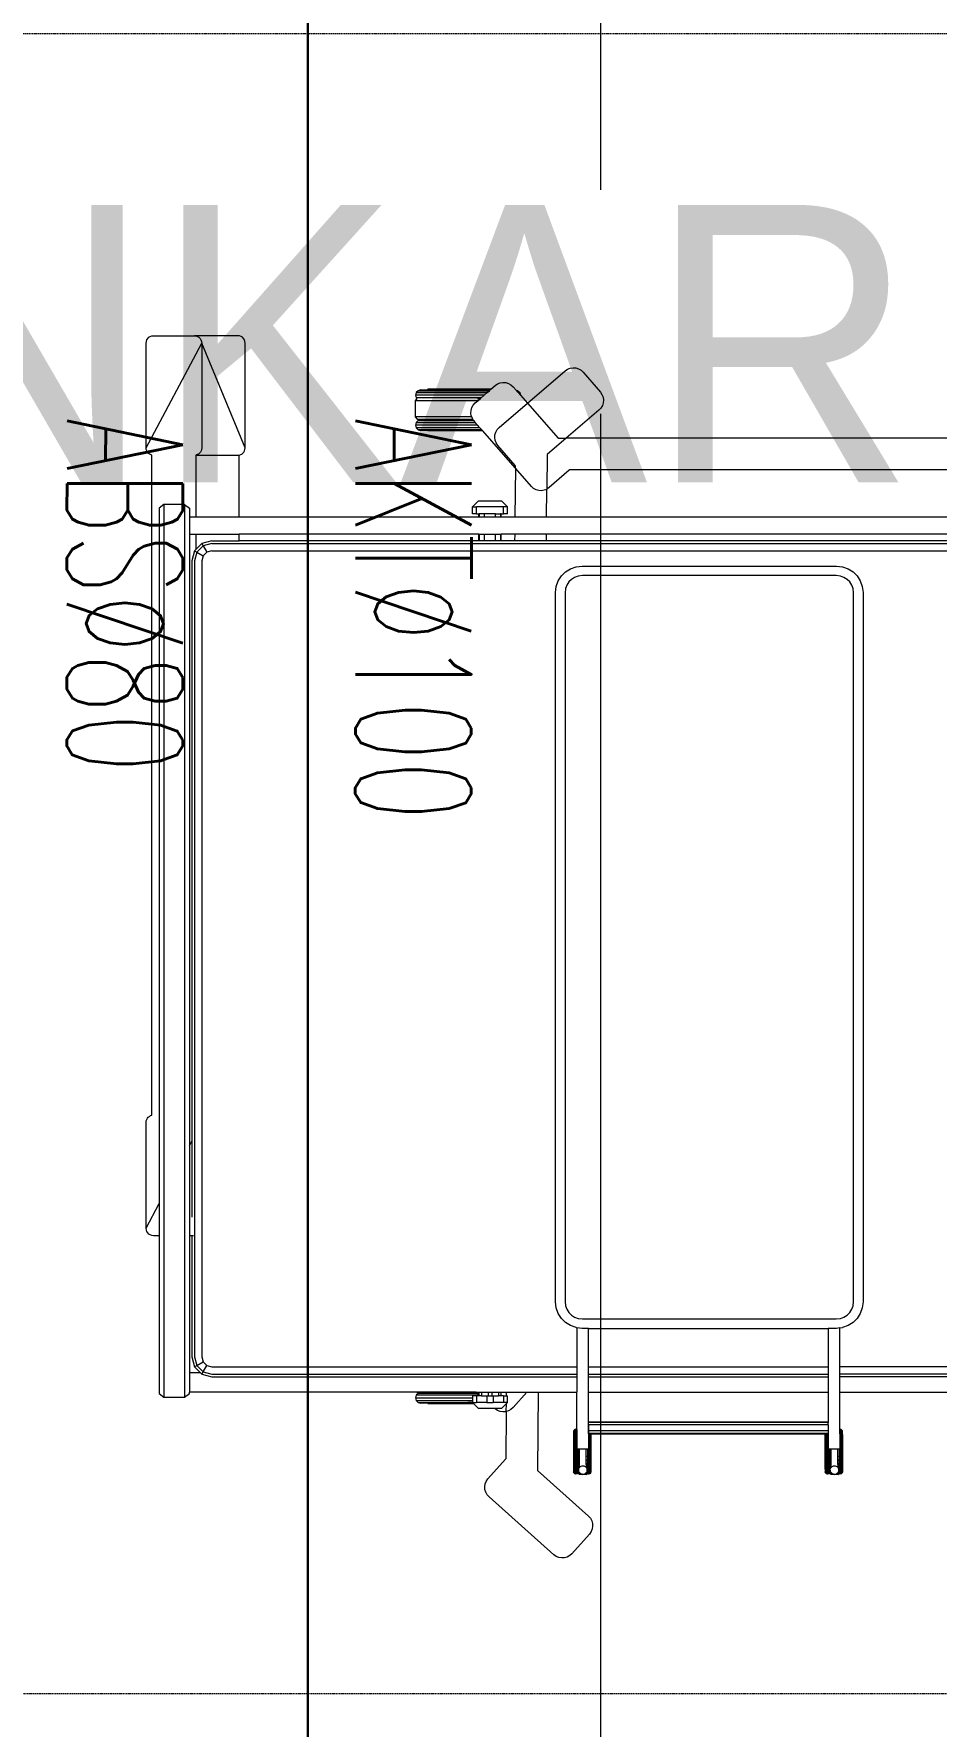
# Model space of a CAD drawing. Header units: millimetres. Extents: x -280308 to 6402717, y -14 to 2073074.
# Drawn here: x -23125 to -22038, y 420409 to 422448 of the extents above; entities that cross this region are included whole.
import ezdxf
from ezdxf.enums import TextEntityAlignment as Align

# ---------------------------------------------------------------- set-up
doc = ezdxf.new("R2010")
doc.units = ezdxf.units.MM
for name, pattern in [('ACAD_ISO08W100', [36, 24, -3, 6, -3]), ('DASHED2', [0.375, 0.25, -0.125]), ('Default', [0])]:
    doc.linetypes.add(name, pattern=pattern)
doc.layers.get('0').update_dxf_attribs({"lineweight": 0})
doc.layers.add('-P-ABK', color=7, linetype='Continuous', lineweight=30, true_color=0x05ffff)
doc.layers.add('P-AKT', color=7, linetype='Continuous', lineweight=30, true_color=0xfe0101)
doc.layers.add('A-ANNOTATION', color=144, linetype='Continuous', lineweight=0)
doc.layers.add('A-FURN-EQPM', color=177, linetype='Continuous', lineweight=0)
doc.layers.add('A-TEXT', color=254, linetype='Continuous')
doc.layers.add('Teks-PL', color=7, linetype='Default', true_color=0xff0a0a)
doc.styles.add('Annotative', font='arial.ttf', dxfattribs={"height": 1.25})
doc.styles.add('RS', font='ROMANS.SHX', dxfattribs={"width": 0.8})
doc.styles.get("Standard").update_dxf_attribs({"font": 'arial.ttf'})

# ---------------------------------------------------------------- blocks, each defined once
blk = doc.blocks.new('A$C7a9db0a0')
at = {"color": 0, "linetype": 'DASHED2', "lineweight": -2, "ltscale": 6}
blk.add_lwpolyline([(21547.8, -5811), (25447.8, -5811), (25447.8, -3811), (21547.8, -3811)], close=True, dxfattribs=at)
blk = doc.blocks.new('A$C872eac23')
at = {"color": 0, "linetype": 'ByBlock', "lineweight": -2}
for p, q in [((-0.4909, -2.1111), (-0.4909, -0.0817)), ((-0.4821, -2.1111), (-0.4821, -0.0817)), ((0.5013, -0.0817), (0.5013, -1.3546)), ((0.5101, -0.0817), (0.5101, -1.3546)), ((0.5133, -0.0817), (0.5133, -1.3546)), ((-0.5224, -0.4326), (-0.5224, -1.7081)), ((-0.5019, -0.4326), (-0.5019, -1.7083)), ((-0.4941, -0.4326), (-0.4941, -1.7084)), ((-0.6176, -0.543), (-0.6176, -1.6843)), ((0.5317, -1.3546), (0.5317, -1.1233)), ((-0.5795, -1.2092), (-0.5795, -1.6803)), ((-0.4627, -1.3514), (-0.4603, -1.3447)), ((-0.4603, -1.3447), (-0.4566, -1.3388)), ((-0.4566, -1.3388), (-0.4516, -1.3338)), ((-0.4516, -1.3338), (-0.4457, -1.3301)), ((-0.4444, -1.3429), (-0.4475, -1.346)), ((-0.4457, -1.3301), (-0.439, -1.3277)), ((-0.4406, -1.3405), (-0.4444, -1.3429)), ((-0.4364, -1.3389), (-0.4406, -1.3405)), ((-0.439, -1.3277), (-0.4317, -1.3268)), ((-0.431, -1.3383), (-0.4364, -1.3389)), ((-0.4317, -1.3268), (0.4231, -1.3268)), ((0.4225, -1.3383), (-0.431, -1.3383)), ((0.4278, -1.3389), (0.4225, -1.3383)), ((0.4231, -1.3268), (0.4304, -1.3277)), ((0.432, -1.3405), (0.4278, -1.3389)), ((0.4304, -1.3277), (0.4371, -1.3301)), ((0.4358, -1.3429), (0.432, -1.3405)), ((0.4389, -1.346), (0.4358, -1.3429)), ((0.4371, -1.3301), (0.443, -1.3338)), ((0.443, -1.3338), (0.448, -1.3388)), ((0.448, -1.3388), (0.4517, -1.3447)), ((0.4517, -1.3447), (0.4541, -1.3514)), ((-0.4636, -1.3587), (-0.4627, -1.3514)), ((-0.4636, -1.6652), (-0.4636, -1.3587)), ((-0.4514, -1.354), (-0.4521, -1.3593)), ((-0.4521, -1.3593), (-0.4521, -1.6646)), ((-0.4499, -1.3498), (-0.4514, -1.354)), ((-0.4475, -1.346), (-0.4499, -1.3498)), ((0.4413, -1.3498), (0.4389, -1.346)), ((0.4429, -1.354), (0.4413, -1.3498)), ((0.4435, -1.3593), (0.4429, -1.354)), ((0.4435, -1.6646), (0.4435, -1.3593)), ((0.4545, -1.3546), (0.4541, -1.3514)), ((0.4545, -1.3546), (0.455, -1.3587)), ((0.5013, -1.3546), (0.4545, -1.3546)), ((0.455, -1.3587), (0.455, -1.3687)), ((0.5101, -1.3546), (0.5013, -1.3546)), ((0.5133, -1.3546), (0.5101, -1.3546)), ((0.5317, -1.3546), (0.5133, -1.3546)), ((0.5767, -1.3546), (0.5317, -1.3546)), ((0.577, -1.353), (0.5766, -1.3544)), ((0.5766, -1.3544), (0.5767, -1.3546)), ((0.5821, -1.3544), (0.5766, -1.3544)), ((0.582, -1.3546), (0.5767, -1.3546)), ((0.578, -1.352), (0.577, -1.353)), ((0.577, -1.353), (0.6302, -1.353)), ((0.5781, -1.352), (0.578, -1.352)), ((0.5793, -1.3517), (0.5781, -1.352)), ((0.5781, -1.352), (0.629, -1.352)), ((0.5828, -1.3517), (0.5793, -1.3517)), ((0.582, -1.3546), (0.5821, -1.3544)), ((0.5822, -1.3546), (0.582, -1.3546)), ((0.5821, -1.3544), (0.5822, -1.3544)), ((0.5822, -1.3544), (0.6306, -1.3543)), ((0.5822, -1.3544), (0.5822, -1.3546)), ((0.5822, -1.3546), (0.6005, -1.3546)), ((0.583, -1.3513), (0.5828, -1.3517)), ((0.5828, -1.3517), (0.6247, -1.3516)), ((0.6245, -1.3512), (0.583, -1.3513)), ((0.6005, -1.3546), (0.6005, -1.3557)), ((0.6005, -1.3557), (0.6005, -1.356)), ((0.6005, -1.3557), (0.6302, -1.3557)), ((0.6005, -1.356), (0.6005, -1.3572)), ((0.6005, -1.3572), (0.6005, -1.3654)), ((0.6189, -1.3572), (0.6005, -1.3572)), ((0.6005, -1.3654), (0.6005, -1.3667)), ((0.6189, -1.3654), (0.6005, -1.3654)), ((0.6085, -1.3559), (0.6099, -1.3559)), ((0.6129, -1.3559), (0.6149, -1.3559)), ((0.617, -1.3559), (0.6191, -1.3559)), ((0.6189, -1.3572), (0.6227, -1.3571)), ((0.6228, -1.3655), (0.6189, -1.3654)), ((0.6271, -1.3559), (0.6205, -1.3559)), ((0.6205, -1.3613), (0.6206, -1.3603)), ((0.6206, -1.3623), (0.6205, -1.3613)), ((0.6206, -1.3603), (0.6209, -1.3593)), ((0.6209, -1.3633), (0.6206, -1.3623)), ((0.6209, -1.3593), (0.6214, -1.3584)), ((0.6214, -1.3642), (0.6209, -1.3633)), ((0.6214, -1.3584), (0.622, -1.3576)), ((0.6221, -1.3649), (0.6214, -1.3642)), ((0.622, -1.3576), (0.6227, -1.3571)), ((0.6228, -1.3655), (0.6221, -1.3649)), ((0.6227, -1.3571), (0.6228, -1.357)), ((0.6228, -1.357), (0.6237, -1.3565)), ((0.6228, -1.3656), (0.6228, -1.3655)), ((0.6237, -1.3661), (0.6228, -1.3656)), ((0.6237, -1.3565), (0.6247, -1.3562)), ((0.6247, -1.3663), (0.6237, -1.3661)), ((0.6247, -1.3516), (0.6245, -1.3512)), ((0.6247, -1.3516), (0.6277, -1.3516)), ((0.6247, -1.3562), (0.6257, -1.3561)), ((0.6257, -1.3561), (0.6267, -1.3562)), ((0.6257, -1.3561), (0.6257, -1.3561)), ((0.6267, -1.3562), (0.6277, -1.3565)), ((0.6277, -1.3661), (0.6267, -1.3663)), ((0.6287, -1.3559), (0.6275, -1.3559)), ((0.6277, -1.3516), (0.6278, -1.3516)), ((0.6277, -1.3516), (0.6277, -1.3516)), ((0.6277, -1.3565), (0.6286, -1.357)), ((0.6286, -1.3656), (0.6277, -1.3661)), ((0.6278, -1.3516), (0.629, -1.352)), ((0.6288, -1.3572), (0.6286, -1.357)), ((0.6286, -1.3656), (0.6289, -1.3654)), ((0.6288, -1.3654), (0.6286, -1.3656)), ((0.6288, -1.3572), (0.6289, -1.3572)), ((0.6288, -1.3572), (0.6293, -1.3576)), ((0.6294, -1.3649), (0.6288, -1.3654)), ((0.6288, -1.3654), (0.6289, -1.3654)), ((0.6289, -1.3572), (0.6293, -1.3576)), ((0.6289, -1.3572), (0.631, -1.3572)), ((0.6289, -1.3654), (0.6304, -1.3654)), ((0.629, -1.352), (0.6292, -1.352)), ((0.6291, -1.3559), (0.6297, -1.3559)), ((0.6292, -1.352), (0.6302, -1.353)), ((0.6293, -1.3576), (0.63, -1.3584)), ((0.63, -1.3641), (0.6294, -1.3649)), ((0.63, -1.3559), (0.6298, -1.3559)), ((0.6302, -1.3557), (0.63, -1.3559)), ((0.6301, -1.3559), (0.63, -1.3559)), ((0.6305, -1.3593), (0.63, -1.3584)), ((0.6305, -1.3633), (0.63, -1.3641)), ((0.631, -1.3572), (0.6301, -1.3559)), ((0.631, -1.3654), (0.6301, -1.3667)), ((0.6302, -1.353), (0.6306, -1.3543)), ((0.6306, -1.3543), (0.6302, -1.3557)), ((0.631, -1.3654), (0.6304, -1.3654)), ((0.6308, -1.3603), (0.6305, -1.3593)), ((0.6308, -1.3623), (0.6305, -1.3633)), ((0.6309, -1.3613), (0.6308, -1.3603)), ((0.6308, -1.3623), (0.6309, -1.3613)), ((0.631, -1.3572), (0.631, -1.3654)), ((0.455, -1.6575), (0.455, -1.3687)), ((0.455, -1.3687), (0.5013, -1.3687)), ((0.5013, -1.6575), (0.5013, -1.3687)), ((0.5013, -1.3687), (0.5101, -1.3687)), ((0.5101, -1.6575), (0.5101, -1.3687)), ((0.5101, -1.3687), (0.5133, -1.3687)), ((0.5133, -1.6575), (0.5133, -1.3687)), ((0.5133, -1.3687), (0.5317, -1.3687)), ((0.5317, -1.6575), (0.5317, -1.3687)), ((0.5317, -1.3687), (0.5679, -1.3687)), ((0.5679, -1.3687), (0.5679, -1.6573)), ((0.5679, -1.3687), (0.5683, -1.3687)), ((0.5683, -1.3687), (0.5683, -1.6573)), ((0.5714, -1.3687), (0.5683, -1.3687)), ((0.5714, -1.3687), (0.5714, -1.6573)), ((0.5714, -1.3687), (0.5786, -1.3687)), ((0.5786, -1.3687), (0.5786, -1.6573)), ((0.5786, -1.3687), (0.5818, -1.3687)), ((0.5818, -1.3687), (0.5818, -1.6573)), ((0.5818, -1.3687), (0.5822, -1.3687)), ((0.5822, -1.3697), (0.5822, -1.3687)), ((0.5822, -1.3687), (0.6005, -1.3687)), ((0.5822, -1.3697), (0.6306, -1.3696)), ((0.5822, -1.3711), (0.5822, -1.3697)), ((0.5822, -1.3711), (0.6302, -1.371)), ((0.5822, -1.3721), (0.5822, -1.3711)), ((0.5822, -1.3721), (0.6291, -1.372)), ((0.5822, -1.3724), (0.5822, -1.3721)), ((0.5822, -1.6547), (0.5822, -1.3724)), ((0.5822, -1.3724), (0.583, -1.3724)), ((0.583, -1.3724), (0.583, -1.3725)), ((0.6246, -1.3724), (0.583, -1.3724)), ((0.583, -1.3725), (0.6245, -1.3725)), ((0.6005, -1.3667), (0.6005, -1.3669)), ((0.6005, -1.3667), (0.6253, -1.3667)), ((0.6005, -1.3669), (0.6005, -1.3673)), ((0.6005, -1.3669), (0.6253, -1.3669)), ((0.6005, -1.3673), (0.629, -1.3672)), ((0.6005, -1.3673), (0.6005, -1.3683)), ((0.6005, -1.3683), (0.6302, -1.3682)), ((0.6005, -1.3683), (0.6005, -1.3687)), ((0.6246, -1.3724), (0.6245, -1.3725)), ((0.6246, -1.3724), (0.6277, -1.3724)), ((0.6257, -1.3664), (0.6247, -1.3663)), ((0.6253, -1.3667), (0.6253, -1.3669)), ((0.6253, -1.3667), (0.6301, -1.3667)), ((0.6253, -1.3669), (0.6278, -1.3669)), ((0.6257, -1.3664), (0.6267, -1.3663)), ((0.6278, -1.3723), (0.6277, -1.3724)), ((0.6278, -1.3669), (0.629, -1.3672)), ((0.6279, -1.3724), (0.6278, -1.3723)), ((0.6291, -1.372), (0.6279, -1.3724)), ((0.629, -1.3672), (0.6292, -1.3672)), ((0.6291, -1.372), (0.6292, -1.372)), ((0.6292, -1.3672), (0.6302, -1.3682)), ((0.6302, -1.371), (0.6292, -1.372)), ((0.6302, -1.3682), (0.6306, -1.3696)), ((0.6306, -1.3696), (0.6302, -1.371)), ((-0.6972, -1.664), (-0.673, -1.6432)), ((-0.673, -1.6432), (-0.6701, -1.6413)), ((-0.6701, -1.6413), (-0.6669, -1.64)), ((-0.6669, -1.64), (-0.6636, -1.6396)), ((-0.6636, -1.6396), (-0.6602, -1.6398)), ((-0.6602, -1.6398), (-0.657, -1.6408)), ((-0.657, -1.6408), (-0.654, -1.6425)), ((-0.654, -1.6425), (-0.6514, -1.6449)), ((-0.6514, -1.6449), (-0.6176, -1.6843)), ((-0.7023, -1.6728), (-0.7013, -1.6695)), ((-0.7013, -1.6695), (-0.6996, -1.6665)), ((-0.6996, -1.6665), (-0.6972, -1.664)), ((-0.4627, -1.6725), (-0.4636, -1.6652)), ((-0.4521, -1.6646), (-0.4514, -1.6699)), ((-0.4514, -1.6699), (-0.4499, -1.6742)), ((0.4413, -1.6742), (0.4429, -1.6699)), ((0.4429, -1.6699), (0.4435, -1.6646)), ((0.4541, -1.6725), (0.4542, -1.6716)), ((0.455, -1.6652), (0.4542, -1.6716)), ((0.4542, -1.6716), (0.5013, -1.6716)), ((0.455, -1.6575), (0.455, -1.6652)), ((0.5013, -1.6575), (0.455, -1.6575)), ((0.5101, -1.6575), (0.5013, -1.6575)), ((0.5013, -2.1111), (0.5013, -1.6716)), ((0.5013, -1.6716), (0.5101, -1.6716)), ((0.5133, -1.6575), (0.5101, -1.6575)), ((0.5101, -2.1111), (0.5101, -1.6716)), ((0.5101, -1.6716), (0.5133, -1.6716)), ((0.5317, -1.6575), (0.5133, -1.6575)), ((0.5133, -2.1111), (0.5133, -1.6716)), ((0.5133, -1.6716), (0.5317, -1.6716)), ((0.5766, -1.6575), (0.5317, -1.6575)), ((0.5317, -1.7181), (0.5317, -1.6716)), ((0.5769, -1.6716), (0.5317, -1.6716)), ((0.5679, -1.6573), (0.5683, -1.6573)), ((0.5714, -1.6573), (0.5683, -1.6573)), ((0.5714, -1.6573), (0.5766, -1.6573)), ((0.5766, -1.6573), (0.5766, -1.6574)), ((0.5766, -1.6573), (0.5786, -1.6573)), ((0.5766, -1.6574), (0.5766, -1.6575)), ((0.5766, -1.6574), (0.5821, -1.6574)), ((0.5821, -1.6575), (0.5766, -1.6575)), ((0.5769, -1.6716), (0.5766, -1.6727)), ((0.5769, -1.6716), (0.6005, -1.6716)), ((0.5818, -1.6573), (0.5786, -1.6573)), ((0.5818, -1.6573), (0.5822, -1.6573)), ((0.5821, -1.6575), (0.5821, -1.6574)), ((0.5821, -1.6574), (0.5822, -1.6574)), ((0.5822, -1.6575), (0.5821, -1.6575)), ((0.5822, -1.655), (0.5822, -1.6547)), ((0.5822, -1.6547), (0.5828, -1.6547)), ((0.5822, -1.656), (0.5822, -1.655)), ((0.5822, -1.655), (0.629, -1.655)), ((0.5822, -1.6573), (0.5822, -1.656)), ((0.5822, -1.656), (0.6302, -1.656)), ((0.5822, -1.6574), (0.6306, -1.6573)), ((0.5822, -1.6574), (0.5822, -1.6575)), ((0.5822, -1.6575), (0.6005, -1.6575)), ((0.583, -1.6543), (0.5828, -1.6547)), ((0.5828, -1.6547), (0.6247, -1.6546)), ((0.6245, -1.6542), (0.583, -1.6543)), ((0.6005, -1.6575), (0.6005, -1.6587)), ((0.6005, -1.6587), (0.6005, -1.659)), ((0.6005, -1.6587), (0.6302, -1.6587)), ((0.6005, -1.659), (0.6005, -1.6602)), ((0.6005, -1.6602), (0.6005, -1.6685)), ((0.6189, -1.6602), (0.6005, -1.6602)), ((0.6189, -1.6684), (0.6005, -1.6685)), ((0.6005, -1.6685), (0.6005, -1.6697)), ((0.6005, -1.6697), (0.6005, -1.6699)), ((0.6005, -1.6697), (0.6253, -1.6697)), ((0.6005, -1.6699), (0.6005, -1.6703)), ((0.6005, -1.6699), (0.6253, -1.6699)), ((0.6005, -1.6703), (0.6005, -1.6713)), ((0.6005, -1.6703), (0.629, -1.6703)), ((0.6005, -1.6713), (0.6005, -1.6716)), ((0.6005, -1.6713), (0.6302, -1.6713)), ((0.6085, -1.659), (0.6099, -1.659)), ((0.6129, -1.659), (0.6149, -1.659)), ((0.617, -1.6589), (0.6191, -1.6589)), ((0.6189, -1.6602), (0.6227, -1.6601)), ((0.6228, -1.6685), (0.6189, -1.6684)), ((0.6271, -1.6589), (0.6205, -1.6589)), ((0.6205, -1.6643), (0.6206, -1.6633)), ((0.6206, -1.6653), (0.6205, -1.6643)), ((0.6206, -1.6633), (0.6209, -1.6623)), ((0.6209, -1.6663), (0.6206, -1.6653)), ((0.6209, -1.6623), (0.6214, -1.6614)), ((0.6214, -1.6672), (0.6209, -1.6663)), ((0.6214, -1.6614), (0.622, -1.6606)), ((0.6221, -1.668), (0.6214, -1.6672)), ((0.622, -1.6606), (0.6227, -1.6601)), ((0.6228, -1.6685), (0.6221, -1.668)), ((0.6227, -1.6601), (0.6228, -1.66)), ((0.6228, -1.66), (0.6237, -1.6595)), ((0.6228, -1.6686), (0.6228, -1.6685)), ((0.6237, -1.6691), (0.6228, -1.6686)), ((0.6237, -1.6595), (0.6247, -1.6592)), ((0.6247, -1.6694), (0.6237, -1.6691)), ((0.6247, -1.6546), (0.6245, -1.6542)), ((0.6247, -1.6546), (0.6277, -1.6546)), ((0.6247, -1.6592), (0.6257, -1.6591)), ((0.6257, -1.6695), (0.6247, -1.6694)), ((0.6253, -1.6697), (0.6253, -1.6699)), ((0.6253, -1.6697), (0.6301, -1.6697)), ((0.6253, -1.6699), (0.6277, -1.6699)), ((0.6257, -1.6591), (0.6267, -1.6592)), ((0.6257, -1.6591), (0.6257, -1.6591)), ((0.6257, -1.6695), (0.6267, -1.6694)), ((0.6263, -1.719), (0.6811, -1.6576)), ((0.6267, -1.6592), (0.6277, -1.6595)), ((0.6277, -1.6691), (0.6267, -1.6694)), ((0.6287, -1.6589), (0.6275, -1.6589)), ((0.6277, -1.6546), (0.6278, -1.6546)), ((0.6277, -1.6546), (0.6277, -1.6546)), ((0.6277, -1.6595), (0.6286, -1.66)), ((0.6286, -1.6686), (0.6277, -1.6691)), ((0.6278, -1.6699), (0.6277, -1.6699)), ((0.6278, -1.6546), (0.629, -1.655)), ((0.6278, -1.6699), (0.6278, -1.6699)), ((0.6278, -1.6699), (0.629, -1.6703)), ((0.6288, -1.6602), (0.6286, -1.66)), ((0.6286, -1.6686), (0.6289, -1.6684)), ((0.6288, -1.6684), (0.6286, -1.6686)), ((0.6288, -1.6602), (0.6289, -1.6602)), ((0.6288, -1.6602), (0.6293, -1.6606)), ((0.6294, -1.6679), (0.6288, -1.6684)), ((0.6288, -1.6684), (0.6289, -1.6684)), ((0.6289, -1.6602), (0.6293, -1.6606)), ((0.6289, -1.6602), (0.631, -1.6602)), ((0.6289, -1.6684), (0.6304, -1.6684)), ((0.6292, -1.655), (0.629, -1.655)), ((0.629, -1.6703), (0.6292, -1.6703)), ((0.6291, -1.6589), (0.6297, -1.6589)), ((0.6292, -1.655), (0.6302, -1.656)), ((0.6292, -1.6703), (0.6302, -1.6713)), ((0.6293, -1.6606), (0.63, -1.6614)), ((0.63, -1.6672), (0.6294, -1.6679)), ((0.63, -1.6589), (0.6298, -1.6589)), ((0.6302, -1.6587), (0.63, -1.6589)), ((0.6301, -1.6589), (0.63, -1.6589)), ((0.6305, -1.6623), (0.63, -1.6614)), ((0.6305, -1.6663), (0.63, -1.6672)), ((0.631, -1.6602), (0.6301, -1.6589)), ((0.631, -1.6684), (0.6301, -1.6697)), ((0.6302, -1.656), (0.6306, -1.6573)), ((0.6306, -1.6573), (0.6302, -1.6587)), ((0.6302, -1.6713), (0.6306, -1.6726)), ((0.631, -1.6684), (0.6304, -1.6684)), ((0.6308, -1.6633), (0.6305, -1.6623)), ((0.6308, -1.6653), (0.6305, -1.6663)), ((0.6309, -1.6643), (0.6308, -1.6633)), ((0.6308, -1.6653), (0.6309, -1.6643)), ((0.631, -1.6602), (0.631, -1.6684)), ((0.6811, -1.6576), (0.6837, -1.6552)), ((0.6837, -1.6552), (0.6867, -1.6536)), ((0.6867, -1.6536), (0.69, -1.6527)), ((0.69, -1.6527), (0.6933, -1.6525)), ((0.6933, -1.6525), (0.6967, -1.653)), ((0.6967, -1.653), (0.6999, -1.6543)), ((0.6999, -1.6543), (0.7028, -1.6563)), ((0.7028, -1.6563), (0.7265, -1.6775)), ((-0.7025, -1.6761), (-0.7023, -1.6728)), ((-0.702, -1.6794), (-0.7025, -1.6761)), ((-0.7008, -1.6827), (-0.702, -1.6794)), ((-0.6988, -1.6856), (-0.7008, -1.6827)), ((-0.6598, -1.731), (-0.6988, -1.6856)), ((-0.6176, -1.6843), (-0.5978, -1.7074)), ((-0.6176, -1.6941), (-0.6176, -1.6843)), ((-0.5795, -1.6803), (-0.5794, -1.6804)), ((-0.5794, -1.6804), (-0.5793, -1.6805)), ((-0.5794, -1.6804), (-0.5794, -1.6804)), ((-0.5793, -1.6805), (-0.5792, -1.6806)), ((-0.5792, -1.6806), (-0.5791, -1.6807)), ((-0.5792, -1.6806), (-0.5792, -1.6806)), ((-0.5791, -1.6807), (-0.5581, -1.7047)), ((-0.5791, -1.6807), (-0.5791, -1.6807)), ((-0.4603, -1.6793), (-0.4627, -1.6725)), ((-0.4566, -1.6852), (-0.4603, -1.6793)), ((-0.4516, -1.6901), (-0.4566, -1.6852)), ((-0.4457, -1.6939), (-0.4516, -1.6901)), ((-0.4499, -1.6742), (-0.4475, -1.6779)), ((-0.4475, -1.6779), (-0.4444, -1.6811)), ((-0.4444, -1.6811), (-0.4406, -1.6835)), ((-0.4406, -1.6835), (-0.4364, -1.685)), ((-0.4364, -1.685), (-0.431, -1.6856)), ((-0.431, -1.6856), (0.4225, -1.6856)), ((0.4225, -1.6856), (0.4278, -1.685)), ((0.4278, -1.685), (0.432, -1.6835)), ((0.432, -1.6835), (0.4358, -1.6811)), ((0.4358, -1.6811), (0.4389, -1.6779)), ((0.443, -1.6901), (0.4371, -1.6939)), ((0.4389, -1.6779), (0.4413, -1.6742)), ((0.448, -1.6852), (0.443, -1.6901)), ((0.4517, -1.6793), (0.448, -1.6852)), ((0.4541, -1.6725), (0.4517, -1.6793)), ((0.5766, -1.6727), (0.6306, -1.6726)), ((0.5766, -1.6727), (0.577, -1.6741)), ((0.577, -1.6741), (0.6302, -1.674)), ((0.577, -1.6741), (0.578, -1.6751)), ((0.5782, -1.6751), (0.578, -1.6751)), ((0.5782, -1.6751), (0.6291, -1.675)), ((0.5782, -1.6751), (0.5794, -1.6754)), ((0.5794, -1.6754), (0.583, -1.6754)), ((0.583, -1.6754), (0.583, -1.6756)), ((0.583, -1.6754), (0.6246, -1.6754)), ((0.583, -1.6756), (0.6245, -1.6755)), ((0.6246, -1.6754), (0.6245, -1.6755)), ((0.6246, -1.6754), (0.6279, -1.6754)), ((0.6291, -1.675), (0.6279, -1.6754)), ((0.6292, -1.675), (0.6291, -1.675)), ((0.6302, -1.674), (0.6292, -1.675)), ((0.6306, -1.6726), (0.6302, -1.674)), ((0.7265, -1.6775), (0.7288, -1.6801)), ((0.7288, -1.6801), (0.7305, -1.6831)), ((0.7305, -1.6831), (0.7314, -1.6864)), ((0.7316, -1.6898), (0.7311, -1.6931)), ((0.7314, -1.6864), (0.7316, -1.6898)), ((-0.6598, -1.731), (-0.6176, -1.6941)), ((-0.5978, -1.7074), (-0.556, -1.7078)), ((-0.5581, -1.7047), (-0.5561, -1.7076)), ((-0.5561, -1.7076), (-0.556, -1.7078)), ((-0.5224, -1.7081), (-0.556, -1.7078)), ((-0.556, -1.7078), (-0.5549, -1.7108)), ((-0.5549, -1.7108), (-0.5544, -1.7141)), ((-0.5224, -1.7081), (-0.5224, -1.7462)), ((-0.5019, -1.7083), (-0.4941, -1.7084)), ((-0.5019, -1.7083), (-0.5019, -1.7464)), ((-0.4941, -1.7084), (-0.4941, -1.7465)), ((-0.439, -1.6963), (-0.4457, -1.6939)), ((-0.4317, -1.6971), (-0.439, -1.6963)), ((0.4231, -1.6971), (-0.4317, -1.6971)), ((0.4304, -1.6963), (0.4231, -1.6971)), ((0.4371, -1.6939), (0.4304, -1.6963)), ((0.7277, -1.6992), (0.658, -1.7773)), ((0.7298, -1.6963), (0.7277, -1.6992)), ((0.7311, -1.6931), (0.7298, -1.6963)), ((-0.6695, -1.7395), (-0.6598, -1.731)), ((-0.6306, -1.7651), (-0.6598, -1.731)), ((-0.5596, -1.7263), (-0.5817, -1.7456)), ((-0.5572, -1.7237), (-0.5596, -1.7263)), ((-0.5555, -1.7207), (-0.5572, -1.7237)), ((-0.5546, -1.7175), (-0.5555, -1.7207)), ((-0.5544, -1.7141), (-0.5546, -1.7175)), ((0.5317, -1.7181), (0.6263, -1.719)), ((0.5317, -1.7319), (0.5317, -1.7181)), ((0.5317, -1.7319), (0.5504, -1.7483)), ((0.5317, -1.7563), (0.5317, -1.7319)), ((-0.6836, -1.7539), (-0.6819, -1.7509)), ((-0.6819, -1.7509), (-0.6796, -1.7483)), ((-0.6796, -1.7483), (-0.6754, -1.7447)), ((-0.6754, -1.7447), (-0.6749, -1.7426)), ((-0.6754, -1.7447), (-0.6749, -1.7442)), ((-0.6749, -1.7426), (-0.6726, -1.7403)), ((-0.6749, -1.7442), (-0.6726, -1.7421)), ((-0.6749, -1.7426), (-0.6749, -1.7442)), ((-0.6726, -1.7403), (-0.6695, -1.7395)), ((-0.6726, -1.7421), (-0.6695, -1.7395)), ((-0.6726, -1.7403), (-0.6726, -1.7421)), ((-0.5817, -1.7456), (-0.6268, -1.7851)), ((-0.5848, -1.746), (-0.609, -1.7667)), ((-0.5847, -1.7459), (-0.5848, -1.746)), ((-0.5848, -1.746), (-0.5848, -1.746)), ((-0.5846, -1.7458), (-0.5847, -1.7459)), ((-0.5847, -1.7459), (-0.5847, -1.7459)), ((-0.5845, -1.7457), (-0.5846, -1.7458)), ((-0.5844, -1.7456), (-0.5845, -1.7457)), ((-0.5845, -1.7457), (-0.5845, -1.7457)), ((-0.5817, -1.7456), (-0.5844, -1.7456)), ((-0.5817, -1.7456), (-0.5224, -1.7462)), ((-0.5224, -1.7462), (-0.5224, -1.7626)), ((-0.5019, -1.7464), (-0.4941, -1.7465)), ((-0.5019, -1.7464), (-0.5019, -1.7626)), ((-0.4941, -1.7465), (-0.4941, -1.7626)), ((0.5504, -1.7483), (0.5528, -1.7509)), ((0.5528, -1.7509), (0.5545, -1.7539)), ((-0.6848, -1.7605), (-0.6846, -1.7571)), ((-0.6843, -1.7638), (-0.6848, -1.7605)), ((-0.6846, -1.7571), (-0.6836, -1.7539)), ((-0.683, -1.767), (-0.6843, -1.7638)), ((-0.681, -1.7699), (-0.683, -1.767)), ((-0.6766, -1.775), (-0.681, -1.7699)), ((-0.628, -1.7675), (-0.6306, -1.7651)), ((-0.625, -1.7692), (-0.628, -1.7675)), ((-0.6218, -1.7702), (-0.625, -1.7692)), ((-0.6185, -1.7704), (-0.6218, -1.7702)), ((-0.6151, -1.77), (-0.6185, -1.7704)), ((-0.6119, -1.7687), (-0.6151, -1.77)), ((-0.609, -1.7667), (-0.6119, -1.7687)), ((-0.5348, -1.7551), (-0.5416, -1.762)), ((-0.5416, -1.762), (-0.5416, -1.7903)), ((-0.5267, -1.7551), (-0.5348, -1.7551)), ((-0.5348, -1.7551), (-0.5348, -1.76)), ((-0.5267, -1.76), (-0.5348, -1.76)), ((-0.5348, -1.76), (-0.5348, -1.7922)), ((-0.5267, -1.7551), (-0.5267, -1.76)), ((-0.5267, -1.7626), (-0.5267, -1.76)), ((-0.5224, -1.7626), (-0.5267, -1.7626)), ((-0.5267, -1.7626), (-0.5267, -1.7634)), ((-0.5267, -1.7634), (-0.5224, -1.7634)), ((-0.5267, -1.7694), (-0.5267, -1.7634)), ((-0.5224, -1.7694), (-0.5267, -1.7694)), ((-0.5267, -1.7694), (-0.5267, -1.7829)), ((-0.5224, -1.7626), (-0.5224, -1.7634)), ((-0.5224, -1.7634), (-0.5224, -1.7694)), ((-0.5224, -1.7694), (-0.5224, -1.7829)), ((-0.4941, -1.7626), (-0.5019, -1.7626)), ((-0.5019, -1.7634), (-0.5019, -1.7626)), ((-0.5019, -1.7634), (-0.4941, -1.7634)), ((-0.5019, -1.7694), (-0.5019, -1.7634)), ((-0.4941, -1.7694), (-0.5019, -1.7694)), ((-0.5019, -1.7829), (-0.5019, -1.7694)), ((-0.4941, -1.7626), (-0.4941, -1.7634)), ((-0.4941, -1.7634), (-0.4941, -1.7694)), ((-0.4941, -1.7694), (-0.4941, -1.7829)), ((0.5363, -1.7563), (0.5317, -1.7563)), ((0.5317, -1.7626), (0.5317, -1.7563)), ((0.5363, -1.7626), (0.5317, -1.7626)), ((0.5317, -1.7658), (0.5317, -1.7626)), ((0.5317, -1.7658), (0.5363, -1.7658)), ((0.5317, -1.7738), (0.5317, -1.7658)), ((0.5317, -1.7738), (0.5363, -1.7738)), ((0.5317, -1.7785), (0.5317, -1.7738)), ((0.5444, -1.7551), (0.5363, -1.7551)), ((0.5363, -1.7563), (0.5363, -1.7551)), ((0.5363, -1.76), (0.5363, -1.7563)), ((0.5363, -1.76), (0.5363, -1.7626)), ((0.5363, -1.76), (0.5444, -1.76)), ((0.5363, -1.7626), (0.5363, -1.7658)), ((0.5363, -1.7725), (0.5363, -1.7658)), ((0.5363, -1.7725), (0.5444, -1.7725)), ((0.5363, -1.7738), (0.5363, -1.7725)), ((0.5363, -1.7785), (0.5363, -1.7738)), ((0.5456, -1.7564), (0.5444, -1.7551)), ((0.5444, -1.7551), (0.5444, -1.76)), ((0.5444, -1.76), (0.5444, -1.7725)), ((0.5444, -1.7798), (0.5444, -1.7725)), ((0.5511, -1.762), (0.5456, -1.7564)), ((0.5552, -1.7565), (0.5456, -1.7564)), ((0.5511, -1.7708), (0.5511, -1.762)), ((0.5519, -1.7699), (0.5511, -1.7708)), ((0.5511, -1.7903), (0.5511, -1.7708)), ((0.5539, -1.767), (0.5519, -1.7699)), ((0.5551, -1.7638), (0.5539, -1.767)), ((0.5545, -1.7539), (0.5552, -1.7565)), ((0.5556, -1.7605), (0.5551, -1.7638)), ((0.5552, -1.7565), (0.6122, -1.757)), ((0.5552, -1.7565), (0.5554, -1.7571)), ((0.5554, -1.7571), (0.5556, -1.7605)), ((0.6122, -1.757), (0.6126, -1.7574)), ((0.6364, -1.7786), (0.6126, -1.7574)), ((-0.6758, -1.7759), (-0.6766, -1.775)), ((-0.6766, -1.775), (-0.6766, -1.851)), ((-0.6749, -1.7769), (-0.6758, -1.7759)), ((-0.6758, -1.8514), (-0.6758, -1.7759)), ((-0.6726, -1.7796), (-0.6749, -1.7769)), ((-0.6749, -1.8627), (-0.6749, -1.7769)), ((-0.6693, -1.7833), (-0.6726, -1.7796)), ((-0.6726, -1.8651), (-0.6726, -1.7796)), ((-0.6661, -1.7869), (-0.6693, -1.7833)), ((-0.6693, -1.7833), (-0.6693, -1.866)), ((-0.6656, -1.7875), (-0.6661, -1.7869)), ((-0.6661, -1.7869), (-0.6661, -1.8651)), ((-0.6627, -1.7909), (-0.6656, -1.7875)), ((-0.6656, -1.7912), (-0.6656, -1.7878)), ((-0.6601, -1.7938), (-0.6627, -1.7909)), ((-0.6627, -1.7909), (-0.6627, -1.8661)), ((-0.6575, -1.7962), (-0.6601, -1.7938)), ((-0.6367, -1.7938), (-0.6384, -1.7953)), ((-0.6335, -1.791), (-0.6367, -1.7938)), ((-0.6367, -1.8651), (-0.6367, -1.7938)), ((-0.6303, -1.7882), (-0.6335, -1.791)), ((-0.6335, -1.791), (-0.6335, -1.866)), ((-0.6279, -1.7861), (-0.6303, -1.7882)), ((-0.6303, -1.7882), (-0.6303, -1.8651)), ((-0.6271, -1.7854), (-0.6279, -1.7861)), ((-0.6279, -1.7861), (-0.6279, -1.8627)), ((-0.6268, -1.7851), (-0.6271, -1.7854)), ((-0.6271, -1.7854), (-0.6271, -1.8511)), ((-0.6268, -1.851), (-0.6268, -1.7851)), ((-0.5348, -1.7971), (-0.5416, -1.7903)), ((-0.5267, -1.7922), (-0.5348, -1.7922)), ((-0.5348, -1.7971), (-0.5348, -1.7922)), ((-0.5224, -1.7829), (-0.5267, -1.7829)), ((-0.5267, -1.7829), (-0.5267, -1.7888)), ((-0.5224, -1.7888), (-0.5267, -1.7888)), ((-0.5267, -1.7888), (-0.5267, -1.7896)), ((-0.5224, -1.7896), (-0.5267, -1.7896)), ((-0.5267, -1.7922), (-0.5267, -1.7896)), ((-0.5267, -1.7922), (-0.5267, -1.7971)), ((-0.5224, -1.7829), (-0.5224, -1.7888)), ((-0.5224, -1.7888), (-0.5224, -1.7896)), ((-0.5224, -1.7896), (-0.5224, -2.0781)), ((-0.4941, -1.7829), (-0.5019, -1.7829)), ((-0.5019, -1.7888), (-0.5019, -1.7829)), ((-0.4941, -1.7888), (-0.5019, -1.7888)), ((-0.5019, -1.7896), (-0.5019, -1.7888)), ((-0.4941, -1.7896), (-0.5019, -1.7896)), ((-0.5019, -1.7896), (-0.5019, -2.0781)), ((-0.4941, -1.7829), (-0.4941, -1.7888)), ((-0.4941, -1.7888), (-0.4941, -1.7896)), ((-0.4941, -1.7896), (-0.4941, -2.0781)), ((0.5317, -1.7785), (0.5363, -1.7785)), ((0.5317, -1.7865), (0.5317, -1.7785)), ((0.5317, -1.7865), (0.5363, -1.7865)), ((0.5317, -1.7896), (0.5317, -1.7865)), ((0.5317, -1.7896), (0.5346, -1.7896)), ((0.5317, -1.7929), (0.5317, -1.7896)), ((0.5319, -1.7928), (0.5317, -1.7929)), ((0.5317, -1.7929), (0.5317, -1.8641)), ((0.5324, -1.7922), (0.5319, -1.7928)), ((0.5319, -1.8528), (0.5319, -1.7928)), ((0.5333, -1.7912), (0.5324, -1.7922)), ((0.5324, -1.7922), (0.5324, -1.8528)), ((0.5346, -1.7896), (0.5333, -1.7912)), ((0.5333, -1.7912), (0.5333, -1.8627)), ((0.5346, -1.7896), (0.5356, -1.7896)), ((0.5356, -1.7896), (0.5363, -1.7896)), ((0.5356, -1.7896), (0.5356, -1.8651)), ((0.5363, -1.7798), (0.5363, -1.7785)), ((0.5363, -1.7798), (0.5444, -1.7798)), ((0.5363, -1.7865), (0.5363, -1.7798)), ((0.5363, -1.7865), (0.5363, -1.7896)), ((0.5363, -1.7896), (0.5363, -1.7922)), ((0.5363, -1.7922), (0.5444, -1.7922)), ((0.5363, -1.7922), (0.5363, -1.7971)), ((0.5444, -1.7798), (0.5444, -1.7922)), ((0.5444, -1.7959), (0.5444, -1.7922)), ((0.5455, -1.7959), (0.5511, -1.7903)), ((0.6393, -1.7806), (0.6364, -1.7786)), ((0.6424, -1.7819), (0.6393, -1.7806)), ((0.6458, -1.7825), (0.6424, -1.7819)), ((0.6491, -1.7823), (0.6458, -1.7825)), ((0.6524, -1.7813), (0.6491, -1.7823)), ((0.6554, -1.7797), (0.6524, -1.7813)), ((0.658, -1.7773), (0.6554, -1.7797)), ((-0.6545, -1.7979), (-0.6575, -1.7962)), ((-0.6512, -1.7988), (-0.6545, -1.7979)), ((-0.6479, -1.7991), (-0.6512, -1.7988)), ((-0.6445, -1.7986), (-0.6479, -1.7991)), ((-0.6434, -1.7981), (-0.6445, -1.7986)), ((-0.6414, -1.7973), (-0.6434, -1.7981)), ((-0.6434, -1.7981), (-0.6434, -1.8661)), ((-0.6404, -1.7967), (-0.6414, -1.7973)), ((-0.6399, -1.7963), (-0.6404, -1.7967)), ((-0.6404, -1.8528), (-0.6404, -1.7967)), ((-0.6391, -1.7957), (-0.6399, -1.7963)), ((-0.6399, -1.8528), (-0.6399, -1.7963)), ((-0.6384, -1.7953), (-0.6391, -1.7957)), ((-0.6391, -1.8627), (-0.6391, -1.7957)), ((-0.5267, -1.7971), (-0.5348, -1.7971)), ((0.5363, -1.7971), (0.5388, -1.7971)), ((0.5388, -1.7971), (0.542, -1.7971)), ((0.5388, -1.866), (0.5388, -1.7971)), ((0.542, -1.7971), (0.5444, -1.7971)), ((0.542, -1.8651), (0.542, -1.7971)), ((0.5444, -1.7971), (0.5444, -1.7959)), ((0.5444, -1.7971), (0.5452, -1.7962)), ((0.5444, -1.7971), (0.5444, -1.7971)), ((0.5444, -1.7971), (0.5444, -1.8027)), ((0.5444, -1.8627), (0.5444, -1.8027)), ((0.5452, -1.7962), (0.5455, -1.7959)), ((0.5452, -1.7962), (0.5452, -1.8511)), ((0.5455, -1.851), (0.5455, -1.7959)), ((-0.6766, -1.851), (-0.6758, -1.8514)), ((-0.6758, -1.8595), (-0.6758, -1.8514)), ((-0.6404, -1.8528), (-0.6399, -1.8528)), ((-0.6404, -1.864), (-0.6404, -1.8528)), ((-0.6399, -1.8595), (-0.6399, -1.8528)), ((-0.6271, -1.8511), (-0.6268, -1.851)), ((-0.6271, -1.8511), (-0.6271, -1.8595)), ((0.5319, -1.8528), (0.5324, -1.8528)), ((0.5319, -1.864), (0.5319, -1.8528)), ((0.5324, -1.8595), (0.5324, -1.8528)), ((0.5452, -1.8511), (0.5455, -1.851)), ((0.5452, -1.8511), (0.5452, -1.8595)), ((-0.6758, -1.8595), (-0.6749, -1.8627)), ((-0.6749, -1.8627), (-0.6726, -1.8651)), ((-0.6726, -1.8651), (-0.6693, -1.866)), ((-0.6693, -1.866), (-0.6661, -1.8651)), ((-0.6661, -1.8651), (-0.6653, -1.8643)), ((-0.6654, -1.8642), (-0.6653, -1.8643)), ((-0.6653, -1.8643), (-0.6627, -1.8661)), ((-0.6627, -1.8661), (-0.6434, -1.8661)), ((-0.6434, -1.8661), (-0.6404, -1.864)), ((-0.6399, -1.8595), (-0.6391, -1.8627)), ((-0.6391, -1.8627), (-0.6367, -1.8651)), ((-0.6367, -1.8651), (-0.6335, -1.866)), ((-0.6335, -1.866), (-0.6303, -1.8651)), ((-0.6303, -1.8651), (-0.6279, -1.8627)), ((-0.6279, -1.8627), (-0.6271, -1.8595)), ((0.5317, -1.8641), (0.5319, -1.864)), ((0.5317, -1.8641), (0.5317, -2.1382)), ((0.5324, -1.8595), (0.5333, -1.8627)), ((0.5333, -1.8627), (0.5356, -1.8651)), ((0.5356, -1.8651), (0.5388, -1.866)), ((0.5388, -1.866), (0.542, -1.8651)), ((0.542, -1.8651), (0.5444, -1.8627)), ((0.5444, -1.8627), (0.5452, -1.8595)), ((-0.7409, -2.0779), (-0.7411, -2.0799)), ((-0.7411, -2.0799), (-0.7411, -2.1321)), ((-0.7402, -2.076), (-0.7409, -2.0779)), ((-0.7392, -2.0744), (-0.7402, -2.076)), ((-0.7378, -2.073), (-0.7392, -2.0744)), ((-0.7362, -2.0719), (-0.7378, -2.073)), ((-0.7343, -2.0713), (-0.7362, -2.0719)), ((-0.7323, -2.071), (-0.7343, -2.0713)), ((-0.6059, -2.071), (-0.7323, -2.1233)), ((-0.6059, -2.071), (-0.7323, -2.071)), ((-0.6042, -2.0712), (-0.6059, -2.071)), ((-0.6025, -2.0717), (-0.6042, -2.0712)), ((-0.601, -2.0725), (-0.6025, -2.0717)), ((-0.5997, -2.0736), (-0.601, -2.0725)), ((-0.5986, -2.0749), (-0.5997, -2.0736)), ((-0.5978, -2.0764), (-0.5986, -2.0749)), ((-0.5973, -2.0781), (-0.5978, -2.0764)), ((-0.5973, -2.1303), (-0.5973, -2.0781)), ((-0.5224, -2.0781), (-0.5973, -2.0781)), ((-0.5224, -2.0781), (-0.5224, -2.1303)), ((-0.4941, -2.0781), (-0.5019, -2.0781)), ((-0.5019, -2.1303), (-0.5019, -2.0781)), ((-0.4941, -2.1111), (-0.4941, -2.0781)), ((-0.4941, -2.1111), (-0.4909, -2.1232)), ((-0.4909, -2.1111), (-0.4881, -2.1215)), ((-0.4881, -2.1215), (-0.4805, -2.1171)), ((-0.4821, -2.1111), (-0.4805, -2.1171)), ((-0.4805, -2.1171), (-0.476, -2.1215)), ((0.4952, -2.1215), (0.4996, -2.1171)), ((0.4996, -2.1171), (0.5013, -2.1111)), ((0.5073, -2.1215), (0.4996, -2.1171)), ((0.5073, -2.1215), (0.5101, -2.1111)), ((0.5101, -2.1232), (0.5133, -2.1111)), ((-0.7411, -2.1321), (-0.7409, -2.1301)), ((-0.7411, -2.1814), (-0.7411, -2.1321)), ((-0.7409, -2.1301), (-0.7402, -2.1283)), ((-0.7402, -2.1283), (-0.7392, -2.1266)), ((-0.7392, -2.1266), (-0.7378, -2.1252)), ((-0.7378, -2.1252), (-0.7362, -2.1242)), ((-0.7362, -2.1242), (-0.7343, -2.1235)), ((-0.7343, -2.1235), (-0.7323, -2.1233)), ((-0.7323, -2.1233), (-0.6059, -2.1233)), ((-0.6059, -2.1903), (-0.7323, -2.1233)), ((-0.6059, -2.1233), (-0.6042, -2.1235)), ((-0.6042, -2.1235), (-0.6025, -2.124)), ((-0.6025, -2.124), (-0.601, -2.1248)), ((-0.601, -2.1248), (-0.5997, -2.1259)), ((-0.5997, -2.1259), (-0.5986, -2.1272)), ((-0.5986, -2.1272), (-0.5978, -2.1287)), ((-0.5978, -2.1287), (-0.5973, -2.1303)), ((-0.5973, -2.1303), (-0.5224, -2.1303)), ((-0.5378, -2.1439), (-0.5333, -2.1382)), ((-0.5333, -2.1382), (-0.5224, -2.1382)), ((-0.5224, -2.1303), (-0.5224, -2.1382)), ((-0.5224, -2.1382), (-0.5019, -2.1382)), ((-0.5019, -2.1303), (-0.4837, -2.1303)), ((-0.5019, -2.1382), (-0.5019, -2.1303)), ((-0.5019, -2.1382), (0.2351, -2.1382)), ((-0.4909, -2.1232), (-0.4881, -2.1215)), ((-0.4909, -2.1232), (-0.4837, -2.1303)), ((-0.4881, -2.1215), (-0.4805, -2.1292)), ((-0.4837, -2.1303), (-0.4821, -2.132)), ((-0.4821, -2.132), (-0.4805, -2.1292)), ((-0.4821, -2.132), (-0.47, -2.1352)), ((-0.4805, -2.1292), (-0.476, -2.1215)), ((-0.4805, -2.1292), (-0.47, -2.132)), ((-0.476, -2.1215), (-0.47, -2.1232)), ((-0.47, -2.1232), (0.4892, -2.1232)), ((-0.47, -2.132), (0.4892, -2.132)), ((-0.47, -2.1352), (0.2295, -2.1352)), ((0.2351, -2.1382), (0.2295, -2.1352)), ((0.2295, -2.1352), (0.3208, -2.1352)), ((0.2351, -2.1382), (0.3433, -2.1382)), ((0.3433, -2.1333), (0.3433, -2.1352)), ((0.3433, -2.1352), (0.4892, -2.1352)), ((0.3433, -2.1352), (0.3433, -2.1382)), ((0.3433, -2.1382), (0.5084, -2.1382)), ((0.4892, -2.1232), (0.4952, -2.1215)), ((0.4892, -2.132), (0.4996, -2.1292)), ((0.4892, -2.1352), (0.5013, -2.132)), ((0.4996, -2.1292), (0.4952, -2.1215)), ((0.4996, -2.1292), (0.5073, -2.1215)), ((0.5013, -2.132), (0.4996, -2.1292)), ((0.5013, -2.132), (0.5084, -2.1248)), ((0.5101, -2.1232), (0.5073, -2.1215)), ((0.5084, -2.1248), (0.5101, -2.1232)), ((0.5084, -2.1248), (0.5084, -2.1382)), ((0.5084, -2.1382), (0.5317, -2.1382)), ((0.5335, -2.1382), (0.5317, -2.1382)), ((0.538, -2.1439), (0.5335, -2.1382)), ((-0.5378, -2.1439), (-0.5378, -2.1688)), ((-0.5378, -2.1439), (0.538, -2.1439)), ((0.538, -2.1688), (0.538, -2.1439)), ((-0.7409, -2.1835), (-0.7411, -2.1814)), ((-0.5378, -2.1688), (-0.5333, -2.1746)), ((-0.5378, -2.1688), (0.538, -2.1688)), ((-0.5333, -2.1746), (0.3045, -2.1746)), ((0.3344, -2.1903), (0.3045, -2.1746)), ((0.3045, -2.1746), (0.3433, -2.1746)), ((0.3433, -2.1814), (0.3431, -2.1835)), ((0.3433, -2.1746), (0.3433, -2.1814)), ((0.3433, -2.1746), (0.5335, -2.1746)), ((0.5335, -2.1746), (0.538, -2.1688)), ((-0.7402, -2.1853), (-0.7409, -2.1835)), ((-0.7392, -2.187), (-0.7402, -2.1853)), ((-0.7378, -2.1883), (-0.7392, -2.187)), ((-0.7362, -2.1894), (-0.7378, -2.1883)), ((-0.7343, -2.19), (-0.7362, -2.1894)), ((-0.7323, -2.1903), (-0.7343, -2.19)), ((-0.6059, -2.1903), (-0.7323, -2.1903)), ((-0.6042, -2.1901), (-0.6059, -2.1903)), ((-0.6025, -2.1896), (-0.6042, -2.1901)), ((-0.601, -2.1888), (-0.6025, -2.1896)), ((-0.5997, -2.1877), (-0.601, -2.1888)), ((-0.5986, -2.1864), (-0.5997, -2.1877)), ((-0.5978, -2.1849), (-0.5986, -2.1864)), ((-0.5973, -2.1833), (-0.5978, -2.1849)), ((0.1981, -2.1832), (-0.5973, -2.1833)), ((0.1986, -2.1849), (0.1981, -2.1832)), ((0.1995, -2.1864), (0.1986, -2.1849)), ((0.2005, -2.1877), (0.1995, -2.1864)), ((0.2018, -2.1888), (0.2005, -2.1877)), ((0.2033, -2.1896), (0.2018, -2.1888)), ((0.205, -2.1901), (0.2033, -2.1896)), ((0.2068, -2.1903), (0.205, -2.1901)), ((0.3344, -2.1903), (0.2068, -2.1903)), ((0.3365, -2.19), (0.3344, -2.1903)), ((0.3383, -2.1894), (0.3365, -2.19)), ((0.34, -2.1883), (0.3383, -2.1894)), ((0.3414, -2.187), (0.34, -2.1883)), ((0.3424, -2.1853), (0.3414, -2.187)), ((0.3431, -2.1835), (0.3424, -2.1853))]:
    blk.add_line(p, q, dxfattribs=at)
blk = doc.blocks.new('A$C4404b510')
at = {"color": 0, "linetype": 'ByBlock', "lineweight": -2, "xscale": 1000.000000000013, "yscale": 1000.000000000013, "zscale": 1000.000000000013, "rotation": 270}
blk.add_blockref('A$C872eac23', (6892.5, 16345.1), dxfattribs=at)
blk = doc.blocks.new('*U552')
at = {"layer": 'A-ANNOTATION', "linetype": 'ACAD_ISO08W100', "ltscale": 0.25}
blk.add_lwpolyline([(0, -5), (0, -90.5606)], dxfattribs=at)
at = {"layer": 'A-TEXT'}
blk.add_attdef('N', text='', height=0.9, dxfattribs=at).set_placement((0, 2.75), align=Align.MIDDLE_CENTER)
blk = doc.blocks.new('A$Cf37525da')
at = {"color": 124, "xscale": -360.0000000000001, "yscale": 360.0000000000001, "zscale": 360.0000000000001, "rotation": 180}
blk.add_blockref('*U552', (-44750, -25932.8), dxfattribs=at)
blk = doc.blocks.new('2')
at = {"ltscale": 0.25}
blk.add_blockref('A$C7a9db0a0', (-46014.9, 426259.3), dxfattribs=at)
blk.add_blockref('A$Cf37525da', (22307.9, 424523.3), dxfattribs=at)
at = {"layer": 'A-FURN-EQPM', "ltscale": 0.25}
blk.add_blockref('A$C4404b510', (-27691.9, 404998.3), dxfattribs=at)
at = {"layer": 'A-TEXT', "ltscale": 0.25, "insert": (-25809.2, 422799.1), "char_height": 267.3, "attachment_point": 1, "style": 'Annotative'}
blk.add_mtext_dynamic_manual_height_columns('\\pxqc;{\\fCentury Gothic|b0|i0|c0|p34;\\H1.25x;R. TRF \\PBRANKAR}', width=5332.382, gutter_width=1670.6, heights=[0], dxfattribs=at)

msp = doc.modelspace()

# ---------------------------------------------------------------- block references
msp.add_blockref('2', (0, 0))

# ---------------------------------------------------------------- next in the draw order: linework, layer by layer
at = {"layer": '-P-ABK', "linetype": 'DASHED2', "ltscale": 5, "const_width": 0.03, "flags": 128}
msp.add_lwpolyline([(-23867.1, 412664.6), (-23040.2, 412664.6), (-22895, 412865), (-22895, 424953.4)], dxfattribs=at)
at = {"layer": 'P-AKT', "linetype": 'Continuous', "flags": 128}
msp.add_lwpolyline([(-20017.1, 416620.2), (-22569.6, 416620.2), (-22794.9, 416885.6), (-22794.9, 424953.4)], dxfattribs=at)

# ---------------------------------------------------------------- next in the draw order: texts
at = {"layer": 'Teks-PL', "extrusion": (0.052336, -3.68146e-05, 0.99863), "style": 'RS', "width": 0.6}
for s, p in [('ABS%%C80', (421969.3, 23349.7, -1223.7)), ('AKT%%C100', (421969.5, 23002.7, -1205.5))]:
    msp.add_text(s, height=139.78, rotation=180, dxfattribs=at).set_placement(p)

doc.saveas('drawing.dxf')
